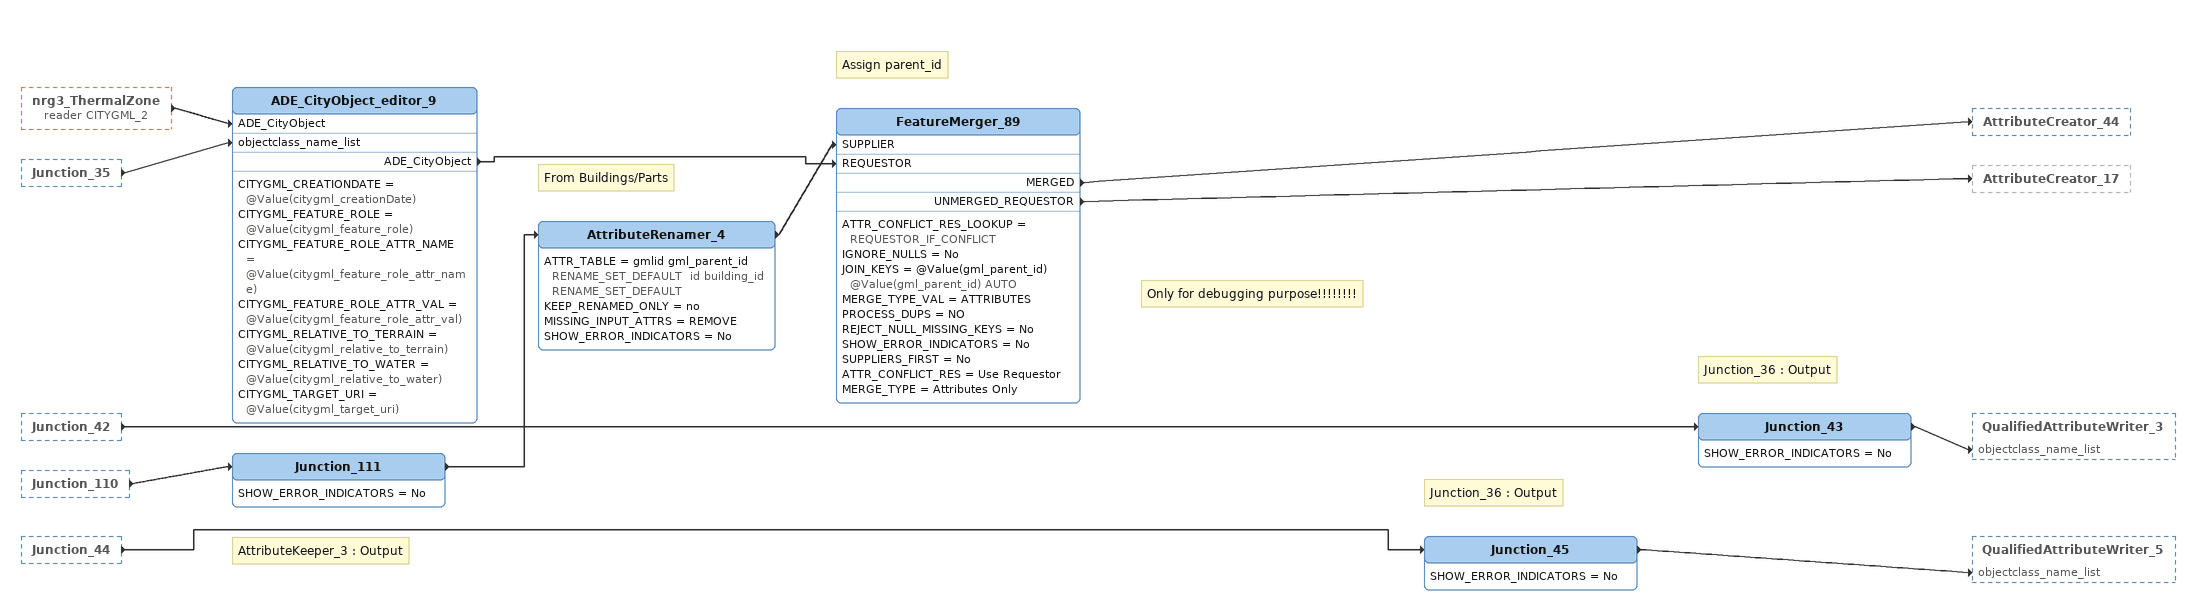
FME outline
nrg3_ThermalZone (reader CITYGML_2) [outside]
    -> ADE_CityObject_editor_9 [ADE_CityObject]
Junction_35 [outside]
    -> ADE_CityObject_editor_9 [objectclass_name_list]
Junction_42 [outside]
    -> Junction_43
Junction_110 [outside]
    -> Junction_111
Junction_44 [outside]
    -> Junction_45
Note: Junction_36 : Output
Junction_43
    SHOW_ERROR_INDICATORS = No
    -> QualifiedAttributeWriter_3 [objectclass_name_list]
Note: Junction_36 : Output
Junction_45
    SHOW_ERROR_INDICATORS = No
    -> QualifiedAttributeWriter_5 [objectclass_name_list]
ADE_CityObject_editor_9
    CITYGML_CREATIONDATE = @Value(citygml_creationDate)
    CITYGML_FEATURE_ROLE = @Value(citygml_feature_role)
    CITYGML_FEATURE_ROLE_ATTR_NAME = @Value(citygml_feature_role_attr_name)
    CITYGML_FEATURE_ROLE_ATTR_VAL = @Value(citygml_feature_role_attr_val)
    CITYGML_RELATIVE_TO_TERRAIN = @Value(citygml_relative_to_terrain)
    CITYGML_RELATIVE_TO_WATER = @Value(citygml_relative_to_water)
    CITYGML_TARGET_URI = @Value(citygml_target_uri)
    ADE_CityObject -> FeatureMerger_89 [REQUESTOR]
Note: AttributeKeeper_3 : Output
Junction_111
    SHOW_ERROR_INDICATORS = No
    -> AttributeRenamer_4
Note: From Buildings/Parts
AttributeRenamer_4
    ATTR_TABLE = gmlid gml_parent_id RENAME_SET_DEFAULT  id building_id RENAME_SET_DEFAULT
    KEEP_RENAMED_ONLY = no
    MISSING_INPUT_ATTRS = REMOVE
    SHOW_ERROR_INDICATORS = No
    -> FeatureMerger_89 [SUPPLIER]
Note: Assign parent_id
Note: Only for debugging purpose!!!!!!!!
FeatureMerger_89
    ATTR_CONFLICT_RES_LOOKUP = REQUESTOR_IF_CONFLICT
    IGNORE_NULLS = No
    JOIN_KEYS = @Value(gml_parent_id) @Value(gml_parent_id) AUTO
    MERGE_TYPE_VAL = ATTRIBUTES
    PROCESS_DUPS = NO
    REJECT_NULL_MISSING_KEYS = No
    SHOW_ERROR_INDICATORS = No
    SUPPLIERS_FIRST = No
    ATTR_CONFLICT_RES = Use Requestor
    MERGE_TYPE = Attributes Only
    MERGED -> AttributeCreator_44
    UNMERGED_REQUESTOR -> AttributeCreator_17
